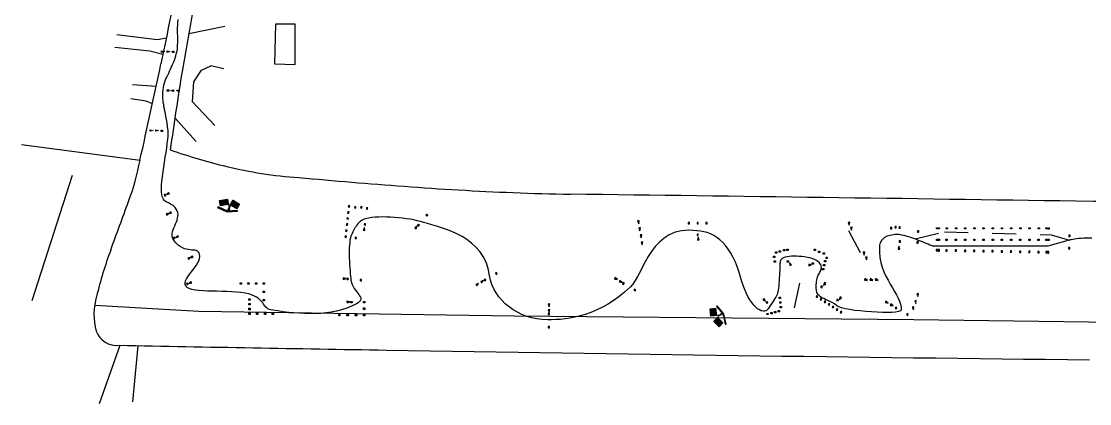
# Model space of a CAD drawing. Extents: x 38 to 1887, y 37 to 1116.
# Drawn here: x 38 to 1108, y 37 to 420 of the extents above; entities that cross this region are included whole.
import ezdxf

# ---------------------------------------------------------------- set-up
doc = ezdxf.new("R2010")
doc.units = 0
doc.header["$MEASUREMENT"] = 0
doc.linetypes.add('DASH', pattern=[48, 24, -24])
doc.layers.get('0').update_dxf_attribs({"linetype": 'CONTINUOUS'})

msp = doc.modelspace()

# ---------------------------------------------------------------- hatches: boundary and pattern name
at = {"true_color": 0xff6600}
for points in [[(180.9, 389.7), (178, 388.8), (178, 390.5)], [(186.4, 389.7), (183.5, 388.8), (183.5, 390.5)], [(188.9, 388.7), (188.9, 390), (190.2, 390), (190.2, 388.7)], [(183.7, 349.9), (183.7, 351.3), (185.1, 351.3), (185.1, 349.9)], [(187.2, 350.5), (190.1, 351.4), (190.1, 349.7)], [(192.8, 350.5), (195.7, 351.3), (195.7, 349.6)], [(169.5, 310.5), (166.7, 309.7), (166.7, 311.3)], [(175, 310.5), (172.1, 309.7), (172.1, 311.3)], [(177.5, 309.6), (177.5, 310.9), (178.9, 310.9), (178.9, 309.6)], [(181.7, 246.6), (180.5, 246.1), (181.1, 244.8), (182.3, 245.4)], [(183, 246.2), (185.9, 246.9), (185, 248.3)], [(185.5, 227.7), (182.6, 227), (183.4, 225.5)], [(186.7, 227.2), (187.9, 227.8), (187.4, 229), (186.2, 228.4)], [(234.1, 233.3), (243.5, 229), (244, 229.8), (234.6, 234)], [(243.8, 228.9), (254.1, 229.6), (254.2, 230.4), (243.9, 229.7)], [(365.6, 227.6), (365.8, 228.9), (364.5, 229.1), (364.2, 227.8)], [(366.2, 233.6), (366.4, 234.9), (365.1, 235.2), (364.9, 233.9)], [(372.4, 232.7), (372.7, 234), (371.4, 234.2), (371.1, 232.9)], [(378.7, 232.7), (378.9, 234), (377.6, 234.2), (377.4, 232.9)], [(384.4, 231.6), (384.7, 232.9), (383.3, 233.1), (383.1, 231.8)], [(443.8, 224.8), (444.7, 225.8), (443.7, 226.7), (442.8, 225.7)], [(364.3, 215.5), (364.5, 216.8), (363.2, 217), (363, 215.7)], [(364.9, 221.5), (365.2, 222.8), (363.8, 223.1), (363.6, 221.8)], [(382.2, 215.6), (382.4, 216.9), (381.1, 217.1), (380.8, 215.8)], [(434.1, 214.6), (431.7, 212.8), (433.1, 211.8)], [(435.4, 214.7), (436.2, 215.7), (435.2, 216.6), (434.3, 215.6)], [(655.9, 217.1), (656.5, 220), (654.8, 219.9)], [(705.5, 218.4), (705.5, 217.1), (706.9, 217.1), (706.9, 218.4)], [(714.3, 218.4), (714.3, 217.1), (715.6, 217.1), (715.6, 218.4)], [(723, 218.4), (723, 217.1), (724.4, 217.1), (724.4, 218.4)], [(866.7, 215.5), (867.3, 218.5), (865.6, 218.3)], [(912.5, 212.9), (913.8, 212.9), (913.9, 214.2), (912.6, 214.3)], [(191, 203.7), (189.8, 203.1), (190.3, 201.9), (191.5, 202.5)], [(192.2, 203.2), (195.1, 203.9), (194.3, 205.4)], [(363, 203.4), (363.2, 204.7), (361.9, 204.9), (361.7, 203.6)], [(363.7, 209.4), (363.9, 210.7), (362.6, 211), (362.3, 209.7)], [(373.1, 202.1), (373.3, 203.4), (372, 203.6), (371.8, 202.3)], [(381.1, 213.4), (380, 210.6), (381.7, 210.4)], [(657.1, 210), (657.7, 213), (656, 212.8)], [(658.3, 203), (658.9, 205.9), (657.2, 205.8)], [(714.3, 206.7), (714.3, 205.4), (715.6, 205.4), (715.6, 206.7)], [(715.3, 203.6), (714.7, 200.6), (716.4, 200.8)], [(869.1, 210.6), (869.7, 213.6), (868, 213.4)], [(908.1, 212.1), (909.4, 212.1), (909.4, 213.4), (908.1, 213.5)], [(916.5, 212.5), (917.8, 212.4), (917.9, 213.8), (916.6, 213.8)], [(935.1, 208.6), (936.4, 208.5), (936.5, 209.9), (935.2, 209.9)], [(954.1, 213.1), (955.4, 213.1), (955.4, 211.8), (954.1, 211.8)], [(956, 213.1), (957.3, 213.1), (957.3, 211.8), (956, 211.8)], [(963.7, 213.1), (965, 213.1), (965, 211.8), (963.7, 211.8)], [(973.1, 213.1), (974.4, 213.1), (974.4, 211.8), (973.1, 211.8)], [(982.3, 213.1), (983.6, 213.1), (983.6, 211.8), (982.3, 211.8)], [(991.5, 213.1), (992.8, 213.1), (992.8, 211.8), (991.5, 211.8)], [(1000.7, 213.1), (1002, 213.1), (1002, 211.8), (1000.7, 211.8)], [(1009.9, 213.1), (1011.2, 213.1), (1011.2, 211.8), (1009.9, 211.8)], [(1019.1, 213.1), (1020.4, 213.1), (1020.4, 211.8), (1019.1, 211.8)], [(1028.3, 213.1), (1029.6, 213.1), (1029.6, 211.8), (1028.3, 211.8)], [(1037.5, 213.1), (1038.8, 213.1), (1038.8, 211.8), (1037.5, 211.8)], [(1046.7, 213.1), (1048, 213.1), (1048, 211.8), (1046.7, 211.8)], [(1055.9, 213.1), (1057.2, 213.1), (1057.2, 211.8), (1055.9, 211.8)], [(1063.8, 213.1), (1065.1, 213.1), (1065.1, 211.8), (1063.8, 211.8)], [(1065.6, 213), (1066.9, 213), (1066.9, 211.7), (1065.6, 211.7)], [(1086.8, 204.3), (1088.1, 204.2), (1088.1, 205.6), (1086.8, 205.6)], [(659.5, 195.9), (660.1, 198.9), (658.4, 198.7)], [(916.5, 194.5), (915.7, 191.6), (917.4, 191.6)], [(916.8, 198.7), (918.2, 198.7), (918.2, 200), (916.9, 200.1)], [(934.6, 197.6), (935.9, 197.5), (936, 198.9), (934.6, 198.9)], [(954, 201.6), (955.4, 201.6), (955.4, 200.3), (954, 200.3)], [(955.9, 201.6), (957.2, 201.6), (957.2, 200.3), (955.9, 200.3)], [(963.6, 201.6), (964.9, 201.6), (964.9, 200.3), (963.6, 200.3)], [(973, 201.6), (974.3, 201.6), (974.3, 200.3), (973, 200.3)], [(982.2, 201.6), (983.5, 201.6), (983.5, 200.3), (982.2, 200.3)], [(991.4, 201.6), (992.7, 201.6), (992.7, 200.3), (991.4, 200.3)], [(1000.6, 201.6), (1001.9, 201.6), (1001.9, 200.3), (1000.6, 200.3)], [(1009.8, 201.6), (1011.1, 201.6), (1011.1, 200.3), (1009.8, 200.3)], [(1019, 201.6), (1020.3, 201.6), (1020.3, 200.3), (1019, 200.3)], [(1028.2, 201.6), (1029.5, 201.6), (1029.5, 200.3), (1028.2, 200.3)], [(1037.4, 201.6), (1038.7, 201.6), (1038.7, 200.3), (1037.4, 200.3)], [(1046.6, 201.6), (1047.9, 201.6), (1047.9, 200.3), (1046.6, 200.3)], [(1055.8, 201.6), (1057.1, 201.6), (1057.1, 200.3), (1055.8, 200.3)], [(1063.7, 201.6), (1065, 201.6), (1065, 200.3), (1063.7, 200.3)], [(1065.5, 201.5), (1066.9, 201.5), (1066.9, 200.2), (1065.5, 200.2)], [(1086.3, 191.8), (1087.7, 191.7), (1087.7, 193.1), (1086.4, 193.1)], [(207.2, 183.4), (204.2, 182.7), (205.1, 181.2)], [(208.4, 182.9), (209.6, 183.4), (209, 184.7), (207.8, 184.1)], [(790.9, 184.6), (792.2, 184.6), (792.2, 183.2), (790.9, 183.2)], [(792.8, 188.9), (794.1, 188.9), (794.1, 187.5), (792.8, 187.5)], [(796.6, 190), (797.9, 190), (797.9, 188.6), (796.6, 188.6)], [(800.9, 191.1), (802.3, 191.1), (802.3, 189.8), (800.9, 189.8)], [(804.3, 191.6), (805.6, 191.6), (805.6, 190.2), (804.3, 190.2)], [(831.6, 191.4), (833, 191.4), (833, 190.1), (831.6, 190.1)], [(836.1, 189.7), (837.4, 189.7), (837.4, 188.3), (836.1, 188.3)], [(840.6, 187.9), (841.9, 187.9), (841.9, 186.6), (840.6, 186.6)], [(843.5, 183.6), (844.8, 183.6), (844.8, 182.2), (843.5, 182.2)], [(881.8, 185.7), (882.4, 188.6), (880.7, 188.5)], [(884.2, 180.8), (884.8, 183.7), (883.1, 183.6)], [(953.9, 189.8), (955.2, 189.8), (955.2, 191.1), (953.9, 191.1)], [(955.8, 189.7), (957.1, 189.7), (957.1, 191.1), (955.8, 191.1)], [(963.5, 189.6), (964.8, 189.6), (964.8, 190.9), (963.5, 191)], [(972.9, 189.4), (974.2, 189.4), (974.2, 190.8), (972.9, 190.8)], [(982.1, 189.3), (983.4, 189.3), (983.4, 190.6), (982.1, 190.6)], [(991.2, 189.1), (992.6, 189.1), (992.6, 190.4), (991.3, 190.5)], [(1000.4, 189), (1001.8, 188.9), (1001.8, 190.3), (1000.5, 190.3)], [(1009.6, 188.8), (1011, 188.8), (1011, 190.1), (1009.7, 190.1)], [(1018.8, 188.6), (1020.2, 188.6), (1020.2, 190), (1018.9, 190)], [(1028, 188.5), (1029.4, 188.5), (1029.4, 189.8), (1028.1, 189.8)], [(1037.2, 188.3), (1038.6, 188.3), (1038.6, 189.6), (1037.3, 189.7)], [(1046.4, 188.2), (1047.7, 188.1), (1047.8, 189.5), (1046.5, 189.5)], [(1055.6, 188), (1056.9, 188), (1057, 189.3), (1055.6, 189.3)], [(1063.5, 187.9), (1064.8, 187.8), (1064.9, 189.2), (1063.5, 189.2)], [(1065.4, 187.7), (1066.7, 187.7), (1066.7, 189.1), (1065.4, 189.1)], [(791.7, 179.9), (793, 179.9), (793, 178.6), (791.7, 178.6)], [(804.6, 179.8), (805.9, 179.8), (805.9, 178.4), (804.6, 178.4)], [(806.8, 178), (807.2, 175.1), (808.8, 175.8)], [(829.1, 176), (826.2, 176.6), (826.3, 174.9)], [(829.7, 177.8), (831, 177.8), (831, 176.5), (829.7, 176.5)], [(839.9, 172.2), (841.2, 172.2), (841.2, 170.9), (839.9, 170.9)], [(841.1, 176.1), (842.4, 176.1), (842.4, 174.7), (841.1, 174.7)], [(842, 180.1), (843.4, 180.1), (843.4, 178.7), (842, 178.7)], [(362.8, 162.1), (360, 162.9), (360, 161.3)], [(363.7, 161.1), (365, 161), (365.1, 162.3), (363.8, 162.4)], [(376.8, 159.9), (378.1, 159.8), (378.2, 161.1), (376.9, 161.3)], [(501.7, 159.7), (502.8, 160.4), (502.1, 161.5), (501, 160.9)], [(513.1, 166.3), (514.2, 166.9), (513.6, 168.1), (512.4, 167.5)], [(634.5, 161), (632.2, 163), (631.5, 161.5)], [(884.9, 160.1), (882.7, 162.1), (881.9, 160.6)], [(890.3, 160.1), (888.1, 162.1), (887.4, 160.6)], [(895.8, 160.1), (893.5, 162.1), (892.8, 160.6)], [(204.1, 157.6), (202.9, 157.1), (203.4, 155.8), (204.6, 156.4)], [(205.3, 157.2), (208.2, 157.9), (207.4, 159.3)], [(256.6, 157.7), (257.9, 157.7), (257.9, 156.4), (256.6, 156.4)], [(264.3, 157.7), (265.6, 157.7), (265.6, 156.4), (264.3, 156.4)], [(272, 157.7), (273.4, 157.7), (273.4, 156.4), (272, 156.4)], [(279.8, 157.7), (281.1, 157.7), (281.1, 156.4), (279.8, 156.4)], [(495.5, 157.2), (492.7, 156.3), (493.7, 154.9)], [(500.4, 160.1), (497.6, 159.1), (498.5, 157.7)], [(639.3, 158.2), (637.1, 160.2), (636.4, 158.7)], [(639.6, 156.9), (640.8, 156.3), (641.5, 157.5), (640.3, 158.1)], [(651.1, 150.4), (652.2, 149.7), (652.9, 150.9), (651.7, 151.5)], [(838.1, 153.5), (839.2, 152.9), (839.9, 154), (838.8, 154.7)], [(841, 155.2), (843.3, 157.1), (841.9, 158.1)], [(265.5, 141.7), (266.8, 141.7), (266.8, 140.3), (265.5, 140.3)], [(279.8, 149.3), (281.1, 149.3), (281.1, 148), (279.8, 148)], [(279.8, 141), (281.1, 141), (281.1, 139.7), (279.8, 139.7)], [(366.6, 138.8), (363.7, 139.4), (363.8, 137.7)], [(367.5, 139.2), (368.8, 139.2), (368.8, 137.9), (367.5, 137.9)], [(380.4, 139.2), (381.7, 139.2), (381.7, 137.9), (380.4, 137.9)], [(782.8, 139.4), (781.4, 142.1), (780.2, 140.9)], [(796.6, 143.6), (797.9, 143.6), (797.9, 142.2), (796.6, 142.2)], [(833.5, 143.8), (834.6, 143.1), (835.3, 144.3), (834.1, 144.9)], [(837.5, 141.2), (838.6, 140.5), (839.3, 141.7), (838.2, 142.3)], [(841.5, 138.5), (842.7, 137.9), (843.3, 139), (842.2, 139.7)], [(854.1, 140.2), (855.2, 139.6), (855.9, 140.8), (854.8, 141.4)], [(856.5, 141), (858.9, 142.9), (857.5, 143.9)], [(905.7, 137.5), (903.4, 139.5), (902.7, 138)], [(933.4, 137.1), (933.9, 140.1), (932.3, 139.9)], [(935.4, 144), (936, 147), (934.3, 146.8)], [(265.5, 137), (266.8, 137), (266.8, 135.6), (265.5, 135.6)], [(265.5, 132.3), (266.8, 132.3), (266.8, 130.9), (265.5, 130.9)], [(380.4, 132.6), (381.7, 132.6), (381.7, 131.2), (380.4, 131.2)], [(566.2, 133.7), (566.8, 136.7), (565.1, 136.5)], [(566.2, 128.1), (566.8, 131.1), (565.1, 130.9)], [(741.2, 126.8), (734.4, 134.7), (733.8, 134.2), (740.5, 126.3)], [(783.4, 138.1), (784.3, 137.1), (785.3, 138), (784.5, 139)], [(791.9, 129.2), (793.2, 129.2), (793.2, 127.8), (791.9, 127.8)], [(795.7, 130.1), (797, 130.1), (797, 128.8), (795.7, 128.8)], [(797.1, 138.8), (798.4, 138.8), (798.4, 137.4), (797.1, 137.4)], [(797.6, 134), (798.9, 134), (798.9, 132.6), (797.6, 132.6)], [(845.5, 135.9), (846.7, 135.3), (847.4, 136.4), (846.2, 137.1)], [(849.6, 133.3), (850.7, 132.7), (851.4, 133.8), (850.2, 134.5)], [(853.6, 130.7), (854.7, 130), (855.4, 131.2), (854.3, 131.9)], [(857.6, 128.1), (858.8, 127.4), (859.4, 128.6), (858.3, 129.3)], [(910.8, 134.6), (908.5, 136.6), (907.8, 135)], [(912.7, 132.4), (913.8, 131.7), (914.5, 132.9), (913.4, 133.5)], [(931, 130.6), (931.5, 133.6), (929.9, 133.4)], [(265.5, 127.6), (266.8, 127.6), (266.8, 126.2), (265.5, 126.2)], [(273.2, 127.6), (274.5, 127.6), (274.5, 126.2), (273.2, 126.2)], [(281, 127.6), (282.3, 127.6), (282.3, 126.2), (281, 126.2)], [(288.7, 127.6), (290.1, 127.6), (290.1, 126.2), (288.7, 126.2)], [(355.4, 125.9), (356.7, 125.9), (356.7, 124.6), (355.4, 124.6)], [(363.7, 125.9), (365.1, 125.9), (365.1, 124.6), (363.7, 124.6)], [(372, 125.9), (373.4, 125.9), (373.4, 124.6), (372, 124.6)], [(380.4, 125.9), (381.7, 125.9), (381.7, 124.6), (380.4, 124.6)], [(565.3, 127.2), (565.3, 125.9), (566.6, 125.9), (566.6, 127.2)], [(743.4, 116.4), (741.2, 126.5), (740.4, 126.4), (742.6, 116.3)], [(784.3, 127.2), (785.6, 127.2), (785.6, 125.9), (784.3, 125.9)], [(788.1, 128.2), (789.4, 128.2), (789.4, 126.8), (788.1, 126.8)], [(924.1, 125.8), (925.3, 125.1), (925.9, 126.3), (924.8, 126.9)], [(565.3, 114), (565.3, 112.7), (566.6, 112.7), (566.6, 114)]]:
    msp.add_hatch(color=30, dxfattribs=at).paths.add_polyline_path(points, flags=0)
at = {"true_color": 0xffff00}
for points in [[(236.1, 240.4), (243.6, 241.7), (244.6, 236.3), (237.1, 235)], [(736.6, 113.7), (731, 119), (734.8, 123), (740.3, 117.7)]]:
    msp.add_hatch(color=2, dxfattribs=at).paths.add_polyline_path(points, flags=0)
at = {"true_color": 0xff0000}
for points in [[(249.6, 240.8), (256.1, 236.8), (253.3, 232.1), (246.8, 236.1)], [(728.2, 124.3), (727.4, 131.9), (732.9, 132.5), (733.7, 124.9)]]:
    msp.add_hatch(color=1, dxfattribs=at).paths.add_polyline_path(points, flags=0)

# ---------------------------------------------------------------- linework, layer by layer
at = {"color": 0, "true_color": 0x000000}
for p, q in [((133.3, 406.9), (173.5, 401.6)), ((205.2, 407.9), (241.5, 415.1)), ((292.1, 417), (291.1, 377.5)), ((311.9, 417), (292.1, 417)), ((311.7, 376.8), (311.9, 417)), ((173.5, 401.6), (183, 403.5)), ((166.2, 389.9), (131.2, 393.8)), ((179.4, 386.7), (166.2, 389.9)), ((218, 370.9), (227.3, 375.4)), ((240.4, 372.3), (227.3, 375.4)), ((291.1, 377.5), (311.7, 376.8)), ((210.2, 359.2), (218, 370.9)), ((148.8, 356.7), (172.7, 355)), ((209, 339.2), (210.2, 359.2)), ((162.4, 339.9), (147.2, 342.2)), ((168.9, 337.4), (162.4, 339.9)), ((231.4, 315.4), (209, 339.2)), ((212.6, 299.4), (191.4, 323.3)), ((37.6, 296.4), (156.4, 280.9)), ((250, 240.6), (243.2, 229.4)), ((243.9, 241.4), (246.2, 228.5)), ((111.3, 135.3), (215.2, 129.3)), ((215.2, 129.3), (531.2, 124.7)), ((731, 119.4), (740, 128.9)), ((531.2, 124.7), (931.6, 121.1)), ((728.1, 124.7), (741.1, 126.1)), ((931.6, 121.1), (1542, 112.3)), ((115.9, 36.7), (136.4, 95.2)), ((149.1, 38.4), (154.7, 94.8))]:
    msp.add_line(p, q, dxfattribs=at)
at = {"color": 30, "true_color": 0xff6600}
for p, q in [((88.4, 265.3), (48, 139.6)), ((865.9, 210.4), (877.8, 188.2)), ((816.8, 157.4), (811.7, 132.7))]:
    msp.add_line(p, q, dxfattribs=at)
at = {"color": 1, "true_color": 0xff0000}
for p, q in [((250, 240.6), (243.2, 229.4)), ((728.1, 124.7), (741.1, 126.1))]:
    msp.add_line(p, q, dxfattribs=at)
at = {"color": 2, "true_color": 0xffff00}
for p, q in [((243.9, 241.4), (246.2, 228.5)), ((731, 119.4), (740, 128.9))]:
    msp.add_line(p, q, dxfattribs=at)
at = {"color": 20, "linetype": 'DASH', "true_color": 0xff2a2a}
for p, q in [((932.8, 202), (962, 209)), ((962, 209), (1068.9, 205.9)), ((1068.9, 205.9), (1087.3, 200.5))]:
    msp.add_line(p, q, dxfattribs=at)
at = {"color": 20, "true_color": 0xff2a2a}
msp.add_lwpolyline([(1109.7, 202.5), (1107.1, 202.6), (1104.4, 202.6), (1101.8, 202.5), (1099.2, 202.3), (1096.7, 202.1), (1094.4, 201.8), (1092.4, 201.5), (1090.6, 201.2), (1089.1, 201), (1088, 200.8), (1087.3, 200.6), (1087, 200.6), (1065.6, 194.7), (950, 194.7), (949.7, 194.8), (948.9, 195.2), (947.6, 195.7), (945.9, 196.5), (943.9, 197.4), (941.5, 198.3), (939, 199.4), (936.2, 200.4), (933.3, 201.5), (930.4, 202.5), (927.4, 203.5), (924.6, 204.4), (921.8, 205.1), (919.2, 205.7), (916.8, 206.1), (914.7, 206.2), (914.7, 206.2), (912.9, 206.1), (911.1, 206), (909.4, 205.7), (907.7, 205.4), (906.2, 205), (904.8, 204.5), (903.4, 203.8), (902.2, 203.1), (901.1, 202.3), (900.1, 201.4), (899.2, 200.4), (898.5, 199.3), (897.9, 198.2), (897.4, 196.9), (897.1, 195.6), (896.9, 194.1), (896.9, 188.5), (897.4, 183.2), (898.4, 178.2), (899.8, 173.4), (901.5, 168.8), (903.4, 164.5), (905.6, 160.4), (907.8, 156.5), (910, 152.7), (912.1, 149.2), (914.1, 145.7), (915.8, 142.5), (917.2, 139.3), (918.2, 136.3), (918.8, 133.3), (918.7, 130.4), (918, 129.6), (916.1, 129), (913.2, 128.5), (909.4, 128.2), (905, 128.1), (900, 128.1), (894.6, 128.3), (889, 128.6), (883.4, 129), (877.7, 129.6), (872.4, 130.2), (867.4, 131), (862.9, 131.8), (859.1, 132.8), (856.2, 133.8), (854.2, 134.9), (851.9, 136.6), (849.6, 138), (847.4, 139.2), (845.2, 140.2), (843.1, 141.1), (841.2, 142), (839.4, 142.9), (837.9, 143.9), (836.5, 145), (835.3, 146.4), (834.4, 148), (833.8, 150), (833.5, 152.4), (833.5, 155.3), (833.9, 158.7), (834.6, 162.7), (834.8, 163.6), (835.2, 164.5), (835.7, 165.5), (836.2, 166.4), (836.8, 167.4), (837.3, 168.4), (837.8, 169.4), (838.2, 170.4), (838.6, 171.5), (838.8, 172.5), (838.8, 173.6), (838.7, 174.7), (838.3, 175.8), (837.6, 176.9), (836.7, 178.1), (835.4, 179.2), (833.8, 180.3), (831.9, 181.3), (829.7, 182.1), (827.3, 182.8), (824.8, 183.3), (822.1, 183.8), (819.4, 184.1), (816.6, 184.3), (813.9, 184.5), (811.3, 184.5), (808.9, 184.4), (806.6, 184.3), (804.6, 184), (802.9, 183.7), (801.5, 183.3), (800.6, 182.8), (799.8, 182.2), (799.2, 181.7), (798.7, 181.2), (798.3, 180.7), (798, 180.2), (797.7, 179.5), (797.5, 178.8), (797.4, 177.9), (797.3, 176.9), (797.3, 175.6), (797.2, 174.2), (797.2, 172.5), (797.1, 170.5), (797, 168.1), (796.9, 165.5), (796.7, 162.4), (796.5, 159.4), (796.3, 156.7), (796.1, 154.4), (795.9, 152.4), (795.6, 150.6), (795.3, 149), (794.9, 147.6), (794.4, 146.2), (793.8, 144.9), (793.1, 143.5), (792.3, 142), (791.3, 140.5), (790.2, 138.7), (788.9, 136.7), (787.3, 134.4), (785.6, 131.8), (784.6, 130.6), (783.4, 129.8), (782, 129.4), (780.4, 129.4), (778.7, 129.8), (776.9, 130.6), (775, 131.9), (773.1, 133.5), (771.1, 135.5), (769.1, 138), (767.2, 140.8), (765.3, 144.1), (763.4, 147.7), (761.7, 151.8), (760.1, 156.2), (758.6, 161.1), (756.8, 167.3), (754.8, 173.1), (752.7, 178.4), (750.4, 183.2), (748, 187.6), (745.5, 191.6), (742.9, 195.1), (740.1, 198.2), (737.2, 201), (734.2, 203.3), (731.1, 205.3), (727.9, 206.9), (724.6, 208.2), (721.2, 209.1), (717.7, 209.7), (714, 210), (706, 210.7), (698.8, 210.1), (692.3, 208.5), (686.5, 205.9), (681.3, 202.6), (676.7, 198.6), (672.5, 194.1), (668.8, 189.2), (665.5, 184.1), (662.5, 178.9), (659.7, 173.8), (657.2, 168.8), (654.7, 164.2), (652.3, 160), (649.9, 156.5), (647.5, 153.7), (641.7, 148.5), (636, 143.9), (630.3, 139.7), (624.6, 136.1), (618.9, 133), (613.3, 130.3), (607.8, 128), (602.4, 126.2), (597.1, 124.6), (591.9, 123.4), (586.9, 122.4), (582, 121.7), (577.4, 121.2), (572.9, 120.9), (568.7, 120.8), (564.7, 120.7), (559.3, 121), (553.9, 121.6), (548.8, 122.7), (543.8, 124.2), (538.9, 126.1), (534.4, 128.3), (530, 130.8), (526, 133.7), (522.2, 136.8), (518.8, 140.3), (515.7, 143.9), (513, 147.8), (510.8, 151.9), (508.9, 156.2), (507.5, 160.6), (506.6, 165.2), (505.2, 172.2), (503, 178.5), (500.2, 184.2), (496.8, 189.2), (492.9, 193.7), (488.5, 197.7), (483.8, 201.1), (478.9, 204.2), (473.8, 206.9), (468.6, 209.2), (463.4, 211.2), (458.3, 213), (453.3, 214.6), (448.6, 216), (444.2, 217.2), (440.3, 218.4), (437.3, 219.3), (434.1, 220.1), (430.7, 220.8), (427, 221.5), (423.2, 222.1), (419.3, 222.6), (415.4, 223.1), (411.4, 223.4), (407.4, 223.7), (403.4, 223.8), (399.5, 223.9), (395.7, 223.8), (392, 223.5), (388.6, 223.2), (385.4, 222.7), (382.4, 222), (381, 221.6), (379.7, 221), (378.4, 220.3), (377.3, 219.5), (376.2, 218.5), (375.2, 217.5), (374.2, 216.5), (373.3, 215.3), (372.5, 214.1), (371.7, 212.8), (370.9, 211.5), (370.2, 210.2), (369.5, 208.8), (368.9, 207.4), (368.2, 206), (367.6, 204.6), (367.1, 203), (366.7, 200.9), (366.4, 198.5), (366.1, 195.7), (366, 192.7), (366, 189.5), (366, 186.2), (366, 182.8), (366.2, 179.5), (366.3, 176.1), (366.5, 172.9), (366.8, 169.9), (367, 167), (367.3, 164.5), (367.5, 162.4), (367.7, 160.6), (368.2, 158.3), (369, 156.1), (369.9, 154.1), (371, 152.2), (372.2, 150.5), (373.4, 148.9), (374.5, 147.5), (375.6, 146.1), (376.4, 144.8), (377.1, 143.6), (377.5, 142.4), (377.5, 141.3), (377.2, 140.2), (376.3, 139.1), (375, 137.9), (373.1, 136.8), (368.3, 134.4), (363.4, 132.4), (358.3, 130.8), (353.2, 129.5), (348, 128.5), (342.8, 127.7), (337.5, 127.2), (332.2, 126.9), (326.8, 126.9), (321.4, 127), (316, 127.3), (310.6, 127.7), (305.3, 128.2), (299.9, 128.9), (294.6, 129.6), (289.3, 130.3), (287.4, 130.7), (285.8, 131.2), (284.5, 131.8), (283.4, 132.6), (282.5, 133.4), (281.6, 134.4), (280.8, 135.4), (280.1, 136.5), (279.3, 137.6), (278.4, 138.8), (277.4, 139.9), (276.2, 141.1), (274.8, 142.3), (273.1, 143.5), (271.1, 144.6), (268.7, 145.6), (265.4, 146.7), (261.7, 147.5), (257.5, 148.1), (253, 148.6), (248.3, 148.9), (243.4, 149.1), (238.5, 149.2), (233.5, 149.3), (228.6, 149.4), (223.9, 149.5), (219.5, 149.7), (215.3, 150.1), (211.6, 150.5), (208.4, 151.2), (205.7, 152), (203.7, 153.1), (202.3, 154.5), (201.6, 156.1), (201.6, 157.8), (202, 159.7), (202.9, 161.7), (204.2, 163.8), (205.7, 165.9), (207.4, 168.2), (209.2, 170.4), (210.9, 172.8), (212.6, 175.1), (214, 177.4), (215.2, 179.8), (216, 182.1), (216.3, 184.3), (216, 186.5), (215.5, 187.9), (214.8, 188.9), (213.8, 189.6), (212.7, 190.1), (211.4, 190.4), (209.9, 190.6), (208.3, 190.7), (206.6, 190.8), (204.8, 191.1), (202.9, 191.4), (200.9, 192), (198.8, 192.9), (196.7, 194.1), (194.5, 195.7), (192.3, 197.9), (190.2, 200.5), (189.2, 202.1), (188.7, 203.8), (188.5, 205.6), (188.7, 207.4), (189.1, 209.2), (189.7, 211.1), (190.4, 213), (191.2, 214.9), (192.1, 216.8), (192.8, 218.8), (193.5, 220.7), (194.1, 222.6), (194.4, 224.6), (194.5, 226.4), (194.2, 228.3), (193.6, 230.1), (192.7, 231.8), (191.7, 233.2), (190.6, 234.3), (189.5, 235.2), (188.3, 236), (187.1, 236.7), (186, 237.3), (184.8, 237.9), (183.7, 238.5), (182.6, 239.1), (181.6, 239.8), (180.6, 240.7), (179.8, 241.8), (179.1, 243), (178.5, 244.5), (178.1, 246.4), (177.8, 248.9), (177.8, 252.1), (178, 255.7), (178.4, 259.8), (178.9, 264.3), (179.5, 269), (180.2, 273.9), (181, 278.8), (181.7, 283.8), (182.5, 288.6), (183.2, 293.2), (183.7, 297.6), (184.2, 301.5), (184.5, 305), (184.7, 308), (184.6, 310.2), (184, 314.4), (183.5, 318.2), (183, 321.6), (182.4, 324.7), (181.9, 327.5), (181.4, 330), (180.9, 332.4), (180.4, 334.6), (180.1, 336.7), (179.7, 338.7), (179.5, 340.6), (179.3, 342.6), (179.2, 344.6), (179.2, 346.8), (179.3, 349), (179.5, 351.4), (179.9, 353.8), (180.4, 356.1), (180.9, 358.2), (181.6, 360.3), (182.4, 362.2), (183.2, 364.1), (184.1, 366.1), (185.1, 368), (186.1, 370), (187.1, 372.1), (188.1, 374.4), (189.1, 376.8), (190.2, 379.3), (191.2, 382.1), (192.2, 385.2), (193.1, 388.5), (193.5, 390.3), (193.8, 392.2), (194, 394.2), (194.1, 396.3), (194.2, 398.4), (194.2, 400.7), (194.2, 403.1), (194.2, 405.5), (194.1, 408), (194.1, 410.6), (194.1, 413.3), (194.2, 416.1), (194.3, 418.9), (194.5, 421.8)], dxfattribs=at)
at = {"color": 0, "true_color": 0x000000}
for points in [[(180.9, 389.7), (178, 388.8), (178, 390.5), (180.9, 389.7)], [(186.4, 389.7), (183.5, 388.8), (183.5, 390.5), (186.4, 389.7)], [(188.9, 388.7), (188.9, 390), (190.2, 390), (190.2, 388.7), (188.9, 388.7)], [(183.7, 349.9), (183.7, 351.3), (185.1, 351.3), (185.1, 349.9), (183.7, 349.9)], [(187.2, 350.5), (190.1, 351.4), (190.1, 349.7), (187.2, 350.5)], [(192.8, 350.5), (195.7, 351.3), (195.7, 349.6), (192.8, 350.5)], [(169.5, 310.5), (166.7, 309.7), (166.7, 311.3), (169.5, 310.5)], [(175, 310.5), (172.1, 309.7), (172.1, 311.3), (175, 310.5)], [(177.5, 309.6), (177.5, 310.9), (178.9, 310.9), (178.9, 309.6), (177.5, 309.6)], [(181.7, 246.6), (180.5, 246.1), (181.1, 244.8), (182.3, 245.4), (181.7, 246.6)], [(183, 246.2), (185.9, 246.9), (185, 248.3), (183, 246.2)], [(236.1, 240.4), (243.6, 241.7), (244.6, 236.3), (237.1, 235), (236.1, 240.4)], [(249.6, 240.8), (256.1, 236.8), (253.3, 232.1), (246.8, 236.1), (249.6, 240.8)], [(185.5, 227.7), (182.6, 227), (183.4, 225.5), (185.5, 227.7)], [(186.7, 227.2), (187.9, 227.8), (187.4, 229), (186.2, 228.4), (186.7, 227.2)], [(234.1, 233.3), (243.5, 229), (244, 229.8), (234.6, 234), (234.1, 233.3)], [(243.8, 228.9), (254.1, 229.6), (254.2, 230.4), (243.9, 229.7), (243.8, 228.9)], [(365.6, 227.6), (365.8, 228.9), (364.5, 229.1), (364.2, 227.8), (365.6, 227.6)], [(366.2, 233.6), (366.4, 234.9), (365.1, 235.2), (364.9, 233.9), (366.2, 233.6)], [(372.4, 232.7), (372.7, 234), (371.4, 234.2), (371.1, 232.9), (372.4, 232.7)], [(378.7, 232.7), (378.9, 234), (377.6, 234.2), (377.4, 232.9), (378.7, 232.7)], [(384.4, 231.6), (384.7, 232.9), (383.3, 233.1), (383.1, 231.8), (384.4, 231.6)], [(443.8, 224.8), (444.7, 225.8), (443.7, 226.7), (442.8, 225.7), (443.8, 224.8)], [(364.3, 215.5), (364.5, 216.8), (363.2, 217), (363, 215.7), (364.3, 215.5)], [(364.9, 221.5), (365.2, 222.8), (363.8, 223.1), (363.6, 221.8), (364.9, 221.5)], [(382.2, 215.6), (382.4, 216.9), (381.1, 217.1), (380.8, 215.8), (382.2, 215.6)], [(434.1, 214.6), (431.7, 212.8), (433.1, 211.8), (434.1, 214.6)], [(435.4, 214.7), (436.2, 215.7), (435.2, 216.6), (434.3, 215.6), (435.4, 214.7)], [(655.9, 217.1), (656.5, 220), (654.8, 219.9), (655.9, 217.1)], [(705.5, 218.4), (705.5, 217.1), (706.9, 217.1), (706.9, 218.4), (705.5, 218.4)], [(714.3, 218.4), (714.3, 217.1), (715.6, 217.1), (715.6, 218.4), (714.3, 218.4)], [(723, 218.4), (723, 217.1), (724.4, 217.1), (724.4, 218.4), (723, 218.4)], [(866.7, 215.5), (867.3, 218.5), (865.6, 218.3), (866.7, 215.5)], [(912.5, 212.9), (913.8, 212.9), (913.9, 214.2), (912.6, 214.3), (912.5, 212.9)], [(191, 203.7), (189.8, 203.1), (190.3, 201.9), (191.5, 202.5), (191, 203.7)], [(192.2, 203.2), (195.1, 203.9), (194.3, 205.4), (192.2, 203.2)], [(363, 203.4), (363.2, 204.7), (361.9, 204.9), (361.7, 203.6), (363, 203.4)], [(363.7, 209.4), (363.9, 210.7), (362.6, 211), (362.3, 209.7), (363.7, 209.4)], [(373.1, 202.1), (373.3, 203.4), (372, 203.6), (371.8, 202.3), (373.1, 202.1)], [(381.1, 213.4), (380, 210.6), (381.7, 210.4), (381.1, 213.4)], [(657.1, 210), (657.7, 213), (656, 212.8), (657.1, 210)], [(658.3, 203), (658.9, 205.9), (657.2, 205.8), (658.3, 203)], [(714.3, 206.7), (714.3, 205.4), (715.6, 205.4), (715.6, 206.7), (714.3, 206.7)], [(715.3, 203.6), (714.7, 200.6), (716.4, 200.8), (715.3, 203.6)], [(869.1, 210.6), (869.7, 213.6), (868, 213.4), (869.1, 210.6)], [(908.1, 212.1), (909.4, 212.1), (909.4, 213.4), (908.1, 213.5), (908.1, 212.1)], [(916.5, 212.5), (917.8, 212.4), (917.9, 213.8), (916.6, 213.8), (916.5, 212.5)], [(935.1, 208.6), (936.4, 208.5), (936.5, 209.9), (935.2, 209.9), (935.1, 208.6)], [(954.1, 213.1), (955.4, 213.1), (955.4, 211.8), (954.1, 211.8), (954.1, 213.1)], [(956, 213.1), (957.3, 213.1), (957.3, 211.8), (956, 211.8), (956, 213.1)], [(963.7, 213.1), (965, 213.1), (965, 211.8), (963.7, 211.8), (963.7, 213.1)], [(973.1, 213.1), (974.4, 213.1), (974.4, 211.8), (973.1, 211.8), (973.1, 213.1)], [(982.3, 213.1), (983.6, 213.1), (983.6, 211.8), (982.3, 211.8), (982.3, 213.1)], [(991.5, 213.1), (992.8, 213.1), (992.8, 211.8), (991.5, 211.8), (991.5, 213.1)], [(1000.7, 213.1), (1002, 213.1), (1002, 211.8), (1000.7, 211.8), (1000.7, 213.1)], [(1009.9, 213.1), (1011.2, 213.1), (1011.2, 211.8), (1009.9, 211.8), (1009.9, 213.1)], [(1019.1, 213.1), (1020.4, 213.1), (1020.4, 211.8), (1019.1, 211.8), (1019.1, 213.1)], [(1028.3, 213.1), (1029.6, 213.1), (1029.6, 211.8), (1028.3, 211.8), (1028.3, 213.1)], [(1037.5, 213.1), (1038.8, 213.1), (1038.8, 211.8), (1037.5, 211.8), (1037.5, 213.1)], [(1046.7, 213.1), (1048, 213.1), (1048, 211.8), (1046.7, 211.8), (1046.7, 213.1)], [(1055.9, 213.1), (1057.2, 213.1), (1057.2, 211.8), (1055.9, 211.8), (1055.9, 213.1)], [(1063.8, 213.1), (1065.1, 213.1), (1065.1, 211.8), (1063.8, 211.8), (1063.8, 213.1)], [(1065.6, 213), (1066.9, 213), (1066.9, 211.7), (1065.6, 211.7), (1065.6, 213)], [(1086.8, 204.3), (1088.1, 204.2), (1088.1, 205.6), (1086.8, 205.6), (1086.8, 204.3)], [(659.5, 195.9), (660.1, 198.9), (658.4, 198.7), (659.5, 195.9)], [(916.5, 194.5), (915.7, 191.6), (917.4, 191.6), (916.5, 194.5)], [(916.8, 198.7), (918.2, 198.7), (918.2, 200), (916.9, 200.1), (916.8, 198.7)], [(934.6, 197.6), (935.9, 197.5), (936, 198.9), (934.6, 198.9), (934.6, 197.6)], [(954, 201.6), (955.4, 201.6), (955.4, 200.3), (954, 200.3), (954, 201.6)], [(955.9, 201.6), (957.2, 201.6), (957.2, 200.3), (955.9, 200.3), (955.9, 201.6)], [(963.6, 201.6), (964.9, 201.6), (964.9, 200.3), (963.6, 200.3), (963.6, 201.6)], [(973, 201.6), (974.3, 201.6), (974.3, 200.3), (973, 200.3), (973, 201.6)], [(982.2, 201.6), (983.5, 201.6), (983.5, 200.3), (982.2, 200.3), (982.2, 201.6)], [(991.4, 201.6), (992.7, 201.6), (992.7, 200.3), (991.4, 200.3), (991.4, 201.6)], [(1000.6, 201.6), (1001.9, 201.6), (1001.9, 200.3), (1000.6, 200.3), (1000.6, 201.6)], [(1009.8, 201.6), (1011.1, 201.6), (1011.1, 200.3), (1009.8, 200.3), (1009.8, 201.6)], [(1019, 201.6), (1020.3, 201.6), (1020.3, 200.3), (1019, 200.3), (1019, 201.6)], [(1028.2, 201.6), (1029.5, 201.6), (1029.5, 200.3), (1028.2, 200.3), (1028.2, 201.6)], [(1037.4, 201.6), (1038.7, 201.6), (1038.7, 200.3), (1037.4, 200.3), (1037.4, 201.6)], [(1046.6, 201.6), (1047.9, 201.6), (1047.9, 200.3), (1046.6, 200.3), (1046.6, 201.6)], [(1055.8, 201.6), (1057.1, 201.6), (1057.1, 200.3), (1055.8, 200.3), (1055.8, 201.6)], [(1063.7, 201.6), (1065, 201.6), (1065, 200.3), (1063.7, 200.3), (1063.7, 201.6)], [(1065.5, 201.5), (1066.9, 201.5), (1066.9, 200.2), (1065.5, 200.2), (1065.5, 201.5)], [(1086.3, 191.8), (1087.7, 191.7), (1087.7, 193.1), (1086.4, 193.1), (1086.3, 191.8)], [(207.2, 183.4), (204.2, 182.7), (205.1, 181.2), (207.2, 183.4)], [(208.4, 182.9), (209.6, 183.4), (209, 184.7), (207.8, 184.1), (208.4, 182.9)], [(790.9, 184.6), (792.2, 184.6), (792.2, 183.2), (790.9, 183.2), (790.9, 184.6)], [(792.8, 188.9), (794.1, 188.9), (794.1, 187.5), (792.8, 187.5), (792.8, 188.9)], [(796.6, 190), (797.9, 190), (797.9, 188.6), (796.6, 188.6), (796.6, 190)], [(800.9, 191.1), (802.3, 191.1), (802.3, 189.8), (800.9, 189.8), (800.9, 191.1)], [(804.3, 191.6), (805.6, 191.6), (805.6, 190.2), (804.3, 190.2), (804.3, 191.6)], [(831.6, 191.4), (833, 191.4), (833, 190.1), (831.6, 190.1), (831.6, 191.4)], [(836.1, 189.7), (837.4, 189.7), (837.4, 188.3), (836.1, 188.3), (836.1, 189.7)], [(840.6, 187.9), (841.9, 187.9), (841.9, 186.6), (840.6, 186.6), (840.6, 187.9)], [(843.5, 183.6), (844.8, 183.6), (844.8, 182.2), (843.5, 182.2), (843.5, 183.6)], [(881.8, 185.7), (882.4, 188.6), (880.7, 188.5), (881.8, 185.7)], [(884.2, 180.8), (884.8, 183.7), (883.1, 183.6), (884.2, 180.8)], [(953.9, 189.8), (955.2, 189.8), (955.2, 191.1), (953.9, 191.1), (953.9, 189.8)], [(955.8, 189.7), (957.1, 189.7), (957.1, 191.1), (955.8, 191.1), (955.8, 189.7)], [(963.5, 189.6), (964.8, 189.6), (964.8, 190.9), (963.5, 191), (963.5, 189.6)], [(972.9, 189.4), (974.2, 189.4), (974.2, 190.8), (972.9, 190.8), (972.9, 189.4)], [(982.1, 189.3), (983.4, 189.3), (983.4, 190.6), (982.1, 190.6), (982.1, 189.3)], [(991.2, 189.1), (992.6, 189.1), (992.6, 190.4), (991.3, 190.5), (991.2, 189.1)], [(1000.4, 189), (1001.8, 188.9), (1001.8, 190.3), (1000.5, 190.3), (1000.4, 189)], [(1009.6, 188.8), (1011, 188.8), (1011, 190.1), (1009.7, 190.1), (1009.6, 188.8)], [(1018.8, 188.6), (1020.2, 188.6), (1020.2, 190), (1018.9, 190), (1018.8, 188.6)], [(1028, 188.5), (1029.4, 188.5), (1029.4, 189.8), (1028.1, 189.8), (1028, 188.5)], [(1037.2, 188.3), (1038.6, 188.3), (1038.6, 189.6), (1037.3, 189.7), (1037.2, 188.3)], [(1046.4, 188.2), (1047.7, 188.1), (1047.8, 189.5), (1046.5, 189.5), (1046.4, 188.2)], [(1055.6, 188), (1056.9, 188), (1057, 189.3), (1055.6, 189.3), (1055.6, 188)], [(1063.5, 187.9), (1064.8, 187.8), (1064.9, 189.2), (1063.5, 189.2), (1063.5, 187.9)], [(1065.4, 187.7), (1066.7, 187.7), (1066.7, 189.1), (1065.4, 189.1), (1065.4, 187.7)], [(791.7, 179.9), (793, 179.9), (793, 178.6), (791.7, 178.6), (791.7, 179.9)], [(804.6, 179.8), (805.9, 179.8), (805.9, 178.4), (804.6, 178.4), (804.6, 179.8)], [(806.8, 178), (807.2, 175.1), (808.8, 175.8), (806.8, 178)], [(829.1, 176), (826.2, 176.6), (826.3, 174.9), (829.1, 176)], [(829.7, 177.8), (831, 177.8), (831, 176.5), (829.7, 176.5), (829.7, 177.8)], [(839.9, 172.2), (841.2, 172.2), (841.2, 170.9), (839.9, 170.9), (839.9, 172.2)], [(841.1, 176.1), (842.4, 176.1), (842.4, 174.7), (841.1, 174.7), (841.1, 176.1)], [(842, 180.1), (843.4, 180.1), (843.4, 178.7), (842, 178.7), (842, 180.1)], [(362.8, 162.1), (360, 162.9), (360, 161.3), (362.8, 162.1)], [(363.7, 161.1), (365, 161), (365.1, 162.3), (363.8, 162.4), (363.7, 161.1)], [(376.8, 159.9), (378.1, 159.8), (378.2, 161.1), (376.9, 161.3), (376.8, 159.9)], [(501.7, 159.7), (502.8, 160.4), (502.1, 161.5), (501, 160.9), (501.7, 159.7)], [(513.1, 166.3), (514.2, 166.9), (513.6, 168.1), (512.4, 167.5), (513.1, 166.3)], [(634.5, 161), (632.2, 163), (631.5, 161.5), (634.5, 161)], [(884.9, 160.1), (882.7, 162.1), (881.9, 160.6), (884.9, 160.1)], [(890.3, 160.1), (888.1, 162.1), (887.4, 160.6), (890.3, 160.1)], [(895.8, 160.1), (893.5, 162.1), (892.8, 160.6), (895.8, 160.1)], [(204.1, 157.6), (202.9, 157.1), (203.4, 155.8), (204.6, 156.4), (204.1, 157.6)], [(205.3, 157.2), (208.2, 157.9), (207.4, 159.3), (205.3, 157.2)], [(256.6, 157.7), (257.9, 157.7), (257.9, 156.4), (256.6, 156.4), (256.6, 157.7)], [(264.3, 157.7), (265.6, 157.7), (265.6, 156.4), (264.3, 156.4), (264.3, 157.7)], [(272, 157.7), (273.4, 157.7), (273.4, 156.4), (272, 156.4), (272, 157.7)], [(279.8, 157.7), (281.1, 157.7), (281.1, 156.4), (279.8, 156.4), (279.8, 157.7)], [(495.5, 157.2), (492.7, 156.3), (493.7, 154.9), (495.5, 157.2)], [(500.4, 160.1), (497.6, 159.1), (498.5, 157.7), (500.4, 160.1)], [(639.3, 158.2), (637.1, 160.2), (636.4, 158.7), (639.3, 158.2)], [(639.6, 156.9), (640.8, 156.3), (641.5, 157.5), (640.3, 158.1), (639.6, 156.9)], [(651.1, 150.4), (652.2, 149.7), (652.9, 150.9), (651.7, 151.5), (651.1, 150.4)], [(838.1, 153.5), (839.2, 152.9), (839.9, 154), (838.8, 154.7), (838.1, 153.5)], [(841, 155.2), (843.3, 157.1), (841.9, 158.1), (841, 155.2)], [(265.5, 141.7), (266.8, 141.7), (266.8, 140.3), (265.5, 140.3), (265.5, 141.7)], [(279.8, 149.3), (281.1, 149.3), (281.1, 148), (279.8, 148), (279.8, 149.3)], [(279.8, 141), (281.1, 141), (281.1, 139.7), (279.8, 139.7), (279.8, 141)], [(366.6, 138.8), (363.7, 139.4), (363.8, 137.7), (366.6, 138.8)], [(367.5, 139.2), (368.8, 139.2), (368.8, 137.9), (367.5, 137.9), (367.5, 139.2)], [(380.4, 139.2), (381.7, 139.2), (381.7, 137.9), (380.4, 137.9), (380.4, 139.2)], [(782.8, 139.4), (781.4, 142.1), (780.2, 140.9), (782.8, 139.4)], [(796.6, 143.6), (797.9, 143.6), (797.9, 142.2), (796.6, 142.2), (796.6, 143.6)], [(833.5, 143.8), (834.6, 143.1), (835.3, 144.3), (834.1, 144.9), (833.5, 143.8)], [(837.5, 141.2), (838.6, 140.5), (839.3, 141.7), (838.2, 142.3), (837.5, 141.2)], [(841.5, 138.5), (842.7, 137.9), (843.3, 139), (842.2, 139.7), (841.5, 138.5)], [(854.1, 140.2), (855.2, 139.6), (855.9, 140.8), (854.8, 141.4), (854.1, 140.2)], [(856.5, 141), (858.9, 142.9), (857.5, 143.9), (856.5, 141)], [(905.7, 137.5), (903.4, 139.5), (902.7, 138), (905.7, 137.5)], [(933.4, 137.1), (933.9, 140.1), (932.3, 139.9), (933.4, 137.1)], [(935.4, 144), (936, 147), (934.3, 146.8), (935.4, 144)], [(265.5, 137), (266.8, 137), (266.8, 135.6), (265.5, 135.6), (265.5, 137)], [(265.5, 132.3), (266.8, 132.3), (266.8, 130.9), (265.5, 130.9), (265.5, 132.3)], [(380.4, 132.6), (381.7, 132.6), (381.7, 131.2), (380.4, 131.2), (380.4, 132.6)], [(566.2, 133.7), (566.8, 136.7), (565.1, 136.5), (566.2, 133.7)], [(566.2, 128.1), (566.8, 131.1), (565.1, 130.9), (566.2, 128.1)], [(728.2, 124.3), (727.4, 131.9), (732.9, 132.5), (733.7, 124.9), (728.2, 124.3)], [(741.2, 126.8), (734.4, 134.7), (733.8, 134.2), (740.5, 126.3), (741.2, 126.8)], [(783.4, 138.1), (784.3, 137.1), (785.3, 138), (784.5, 139), (783.4, 138.1)], [(791.9, 129.2), (793.2, 129.2), (793.2, 127.8), (791.9, 127.8), (791.9, 129.2)], [(795.7, 130.1), (797, 130.1), (797, 128.8), (795.7, 128.8), (795.7, 130.1)], [(797.1, 138.8), (798.4, 138.8), (798.4, 137.4), (797.1, 137.4), (797.1, 138.8)], [(797.6, 134), (798.9, 134), (798.9, 132.6), (797.6, 132.6), (797.6, 134)], [(845.5, 135.9), (846.7, 135.3), (847.4, 136.4), (846.2, 137.1), (845.5, 135.9)], [(849.6, 133.3), (850.7, 132.7), (851.4, 133.8), (850.2, 134.5), (849.6, 133.3)], [(853.6, 130.7), (854.7, 130), (855.4, 131.2), (854.3, 131.9), (853.6, 130.7)], [(857.6, 128.1), (858.8, 127.4), (859.4, 128.6), (858.3, 129.3), (857.6, 128.1)], [(910.8, 134.6), (908.5, 136.6), (907.8, 135), (910.8, 134.6)], [(912.7, 132.4), (913.8, 131.7), (914.5, 132.9), (913.4, 133.5), (912.7, 132.4)], [(931, 130.6), (931.5, 133.6), (929.9, 133.4), (931, 130.6)], [(265.5, 127.6), (266.8, 127.6), (266.8, 126.2), (265.5, 126.2), (265.5, 127.6)], [(273.2, 127.6), (274.5, 127.6), (274.5, 126.2), (273.2, 126.2), (273.2, 127.6)], [(281, 127.6), (282.3, 127.6), (282.3, 126.2), (281, 126.2), (281, 127.6)], [(288.7, 127.6), (290.1, 127.6), (290.1, 126.2), (288.7, 126.2), (288.7, 127.6)], [(355.4, 125.9), (356.7, 125.9), (356.7, 124.6), (355.4, 124.6), (355.4, 125.9)], [(363.7, 125.9), (365.1, 125.9), (365.1, 124.6), (363.7, 124.6), (363.7, 125.9)], [(372, 125.9), (373.4, 125.9), (373.4, 124.6), (372, 124.6), (372, 125.9)], [(380.4, 125.9), (381.7, 125.9), (381.7, 124.6), (380.4, 124.6), (380.4, 125.9)], [(565.3, 127.2), (565.3, 125.9), (566.6, 125.9), (566.6, 127.2), (565.3, 127.2)], [(736.6, 113.7), (731, 119), (734.8, 123), (740.3, 117.7), (736.6, 113.7)], [(743.4, 116.4), (741.2, 126.5), (740.4, 126.4), (742.6, 116.3), (743.4, 116.4)], [(784.3, 127.2), (785.6, 127.2), (785.6, 125.9), (784.3, 125.9), (784.3, 127.2)], [(788.1, 128.2), (789.4, 128.2), (789.4, 126.8), (788.1, 126.8), (788.1, 128.2)], [(924.1, 125.8), (925.3, 125.1), (925.9, 126.3), (924.8, 126.9), (924.1, 125.8)], [(565.3, 114), (565.3, 112.7), (566.6, 112.7), (566.6, 114), (565.3, 114)]]:
    msp.add_lwpolyline(points, close=True, dxfattribs=at)
for centre, radius, start, end in [((-26827.7, 6088.1), 27602.4, -11.94037, -11.3018), ((7176.3, -837.4), 7081.4, 169.68493, 170.18582), ((-8577.5, 2234), 8949.6, -12.60547, -11.97373), ((3846.9, -218.5), 3695.5, 170.8423, 172.0742), ((372.9, 820), 560.7, -109.4022, -103.371), ((-81.3, 324.6), 241.7, -20.6675, -10.4205), ((355.4, 743.4), 482.2, -103.4482, -99.21), ((333.3, 603.6), 340.6, -99.3067, -92.9833), ((864.5, 6178.6), 5940.6, -95.30154, -94.28106), ((649.8, 3271.1), 3025.2, -94.3369, -92.2672), ((630.8, 2815.4), 2569.1, -92.2463, -90.9636), ((-2499.8, -242188.9), 242455.2, 89.150771, 89.270376), ((-6514.2, 2651.6), 7082.5, -20.33218, -19.91337), ((-9940, -750496.6), 750817.4, 89.113878, 89.1579734), ((477.6, 58.5), 374.6, 159.3458, 166.7672), ((177.2, 125.9), 66.9, 163.9889, -165.7355), ((133.1, 117.2), 22.1, -159.3802, -84.0763), ((1531.8, 69957.4), 69876.1, -91.145052, -90.92545), ((2635.3, 136579.3), 136507.2, -90.936952, -90.641283)]:
    msp.add_arc(centre, radius, start, end, dxfattribs=at)

doc.saveas('drawing.dxf')
